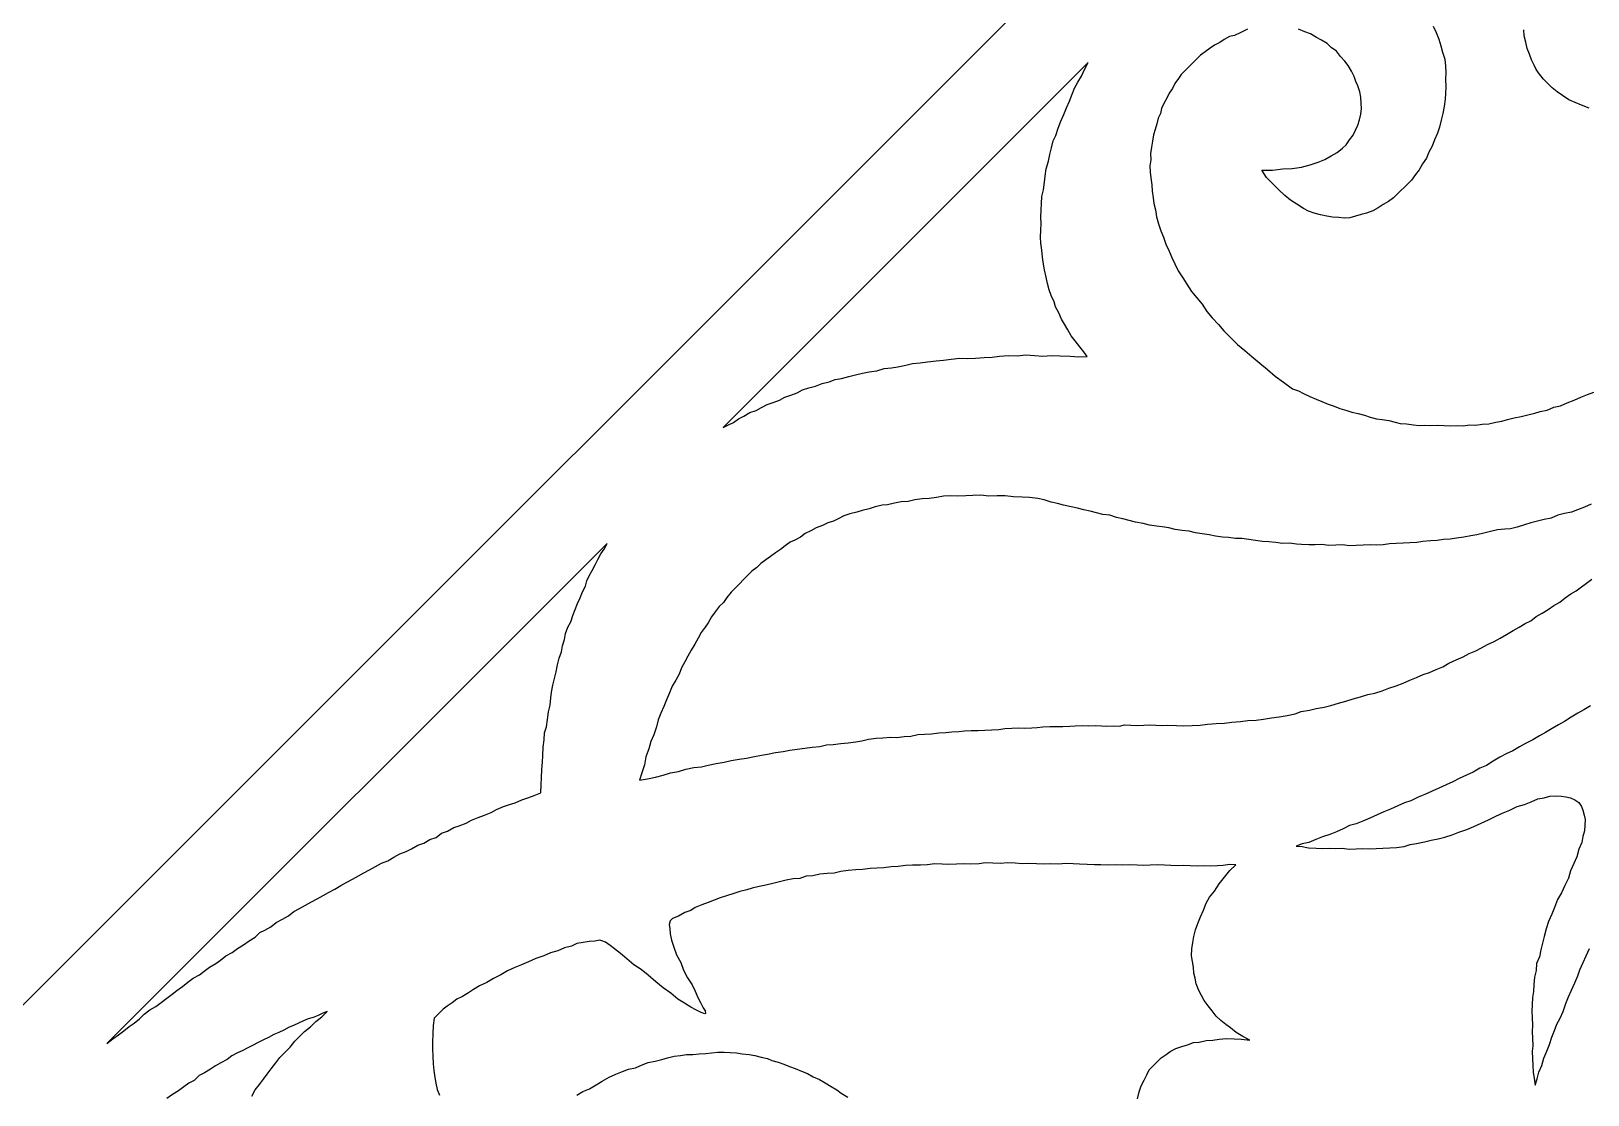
# Model space of a CAD drawing. Extents: x -535 to 535, y -535 to 535.
# Drawn here: x 240.6 to 330.7, y -231.8 to -170.2 of the extents above; entities that cross this region are included whole.
import ezdxf

# ---------------------------------------------------------------- set-up
doc = ezdxf.new("R2010")
doc.units = 0
doc.layers.add('LAYER_1', color=18, linetype='CONTINUOUS')
doc.layers.add('LAYER_2', color=150, linetype='CONTINUOUS')

msp = doc.modelspace()

# ---------------------------------------------------------------- linework, layer by layer
at = {"layer": 'LAYER_1'}
for points in [[(311.01, -170.086), (310.585, -170.284), (310.267, -170.451), (309.981, -170.51), (309.663, -170.677), (309.417, -170.847), (309.099, -171.013), (308.854, -171.183), (308.574, -171.388), (308.294, -171.592), (307.186, -172.7), (307.017, -172.945), (306.812, -173.225), (306.68, -173.508), (306.476, -173.788), (306.344, -174.072), (306.177, -174.39), (306.045, -174.673), (305.986, -174.959), (305.854, -175.243), (305.759, -175.564), (305.665, -175.885), (305.571, -176.206), (305.515, -176.565), (305.458, -176.924), (305.402, -177.283), (305.418, -177.645), (305.362, -178.004), (305.378, -178.366), (305.428, -178.693), (305.482, -179.093), (305.498, -179.455), (305.552, -179.855), (305.603, -180.183), (305.691, -180.548), (305.745, -180.948), (305.871, -181.351), (305.998, -181.754), (306.159, -182.123), (306.285, -182.526), (306.484, -182.932), (306.645, -183.301), (306.806, -183.67), (307.004, -184.076), (307.275, -184.486), (307.509, -184.857), (307.78, -185.267), (308.086, -185.642), (308.391, -186.017), (308.663, -186.426), (308.968, -186.801), (309.347, -187.18), (309.652, -187.555), (310.068, -187.971), (310.446, -188.349), (310.859, -188.692), (311.272, -189.036), (311.723, -189.417), (312.173, -189.799), (312.624, -190.18), (313.109, -190.527), (313.632, -190.911), (313.963, -191.035), (314.259, -191.192), (314.628, -191.353), (314.996, -191.514), (315.327, -191.637), (315.695, -191.798), (316.026, -191.921), (316.357, -192.044), (316.76, -192.171), (317.053, -192.256), (317.418, -192.344), (317.784, -192.433), (318.114, -192.556), (318.48, -192.644), (318.807, -192.695), (319.207, -192.749), (319.572, -192.837), (319.865, -192.923), (320.228, -192.939), (320.627, -192.993), (320.955, -193.043), (321.279, -193.022), (321.641, -193.038), (322.038, -193.019), (322.4, -193.035), (322.762, -193.051), (323.159, -193.033), (323.521, -193.049), (323.88, -192.992), (324.242, -193.008), (324.601, -192.952), (324.998, -192.933), (325.391, -192.843), (325.75, -192.786), (326.071, -192.692), (326.465, -192.601), (326.858, -192.51), (327.252, -192.419), (327.646, -192.328), (327.967, -192.234), (328.36, -192.143), (328.75, -191.98), (329.144, -191.889), (329.534, -191.725), (329.925, -191.562), (330.315, -191.398), (330.705, -191.235), (331.061, -191.106)], [(321.772, -169.913), (321.933, -170.282), (322.094, -170.65), (322.22, -171.053), (322.309, -171.419), (322.435, -171.822), (322.489, -172.222), (322.505, -172.584), (322.487, -172.981), (322.506, -173.415), (322.487, -173.812), (322.466, -174.136), (322.412, -174.567), (322.321, -174.961), (322.231, -175.355), (322.14, -175.748), (322.011, -176.104), (321.847, -176.494), (321.719, -176.85), (321.517, -177.202), (321.389, -177.558), (321.15, -177.873), (320.948, -178.225), (320.744, -178.505), (320.505, -178.82), (319.467, -179.858), (319.187, -180.062), (318.869, -180.229), (318.589, -180.433), (318.271, -180.6), (317.915, -180.729), (317.594, -180.823), (317.273, -180.917), (316.952, -181.011), (316.627, -181.033), (316.3, -180.983), (315.938, -180.966), (315.61, -180.916), (315.245, -180.827), (314.88, -180.739), (314.549, -180.616), (314.253, -180.458), (313.881, -180.225), (313.509, -179.991), (313.172, -179.723), (312.832, -179.383), (312.491, -179.043), (312.113, -178.664), (311.842, -178.255), (312.456, -178.246), (313.067, -178.165), (313.608, -178.153), (314.147, -178.068), (314.647, -177.946), (315.11, -177.785), (315.5, -177.622), (315.853, -177.421), (316.205, -177.22), (316.52, -176.981), (316.728, -176.773), (316.932, -176.493), (317.137, -176.213), (317.269, -175.93), (317.401, -175.646), (317.495, -175.325), (317.589, -175.004), (317.611, -174.68), (317.598, -174.39), (317.582, -174.028), (317.531, -173.7), (317.408, -173.37), (317.288, -173.111), (317.203, -172.818), (317.045, -172.522), (316.85, -172.188), (316.657, -171.927), (316.393, -171.662), (316.162, -171.363), (315.863, -171.133), (315.636, -170.906), (315.302, -170.71), (315.006, -170.553), (314.672, -170.357), (314.341, -170.234), (313.973, -170.073)], [(330.801, -174.65), (330.36, -174.486), (329.991, -174.325), (329.623, -174.164), (329.251, -173.931), (328.952, -173.701), (328.652, -173.471), (328.388, -173.206), (328.161, -172.979), (327.931, -172.68), (327.738, -172.418), (327.618, -172.16), (327.461, -171.864), (327.338, -171.533), (327.215, -171.202), (327.126, -170.837), (327.038, -170.472), (327.022, -170.11)], [(330.911, -197.593), (330.52, -197.757), (330.13, -197.92), (329.774, -198.049), (329.381, -198.14), (328.987, -198.231), (328.597, -198.394), (328.203, -198.485), (327.81, -198.576), (327.416, -198.667), (327.061, -198.796), (326.633, -198.922), (326.239, -199.012), (325.915, -199.034), (325.483, -199.087), (325.09, -199.178), (324.696, -199.269), (324.303, -199.36), (323.944, -199.417), (323.55, -199.508), (323.119, -199.561), (322.76, -199.617), (322.363, -199.636), (322.004, -199.692), (321.608, -199.711), (321.176, -199.764), (320.817, -199.82), (320.421, -199.839), (320.024, -199.857), (319.627, -199.876), (319.231, -199.894), (318.872, -199.951), (318.475, -199.969), (318.113, -199.953), (317.716, -199.972), (317.319, -199.99), (316.923, -200.009), (316.523, -199.955), (316.126, -199.973), (315.729, -199.992), (315.329, -199.938), (314.932, -199.957), (314.57, -199.941), (314.136, -199.921), (313.846, -199.909), (313.446, -199.855), (313.049, -199.873), (312.649, -199.819), (312.25, -199.765), (311.887, -199.749), (311.487, -199.695), (311.088, -199.642), (310.688, -199.588), (310.325, -199.572), (309.926, -199.518), (309.563, -199.502), (309.163, -199.448), (308.798, -199.359), (308.398, -199.305), (307.998, -199.252), (307.633, -199.163), (307.233, -199.109), (306.833, -199.055), (306.468, -198.967), (306.068, -198.913), (305.74, -198.862), (305.34, -198.808), (304.975, -198.72), (304.537, -198.628), (304.172, -198.54), (303.806, -198.451), (303.441, -198.363), (303.038, -198.237), (302.638, -198.183), (302.273, -198.094), (301.907, -198.006), (301.542, -197.917), (301.177, -197.829), (300.811, -197.74), (300.374, -197.649), (300.008, -197.56), (299.643, -197.472), (299.24, -197.345), (298.874, -197.257), (298.402, -197.2), (297.968, -197.18), (297.461, -197.158), (296.988, -197.101), (296.519, -197.116), (296.05, -197.131), (295.577, -197.074), (295.108, -197.09), (294.712, -197.108), (294.242, -197.124), (293.808, -197.104), (293.411, -197.123), (293.018, -197.214), (292.586, -197.267), (292.19, -197.286), (291.758, -197.339), (291.365, -197.43), (290.968, -197.448), (290.574, -197.539), (290.181, -197.63), (289.857, -197.652), (289.463, -197.743), (289.107, -197.872), (288.714, -197.963), (288.393, -198.057), (287.999, -198.148), (287.644, -198.277), (287.326, -198.443), (287.042, -198.575), (286.721, -198.669), (286.403, -198.836), (286.048, -198.965), (285.73, -199.131), (285.412, -199.298), (285.132, -199.502), (284.814, -199.669), (284.531, -199.801), (284.251, -200.005), (283.971, -200.21), (283.691, -200.414), (283.41, -200.619), (283.13, -200.823), (282.85, -201.028), (282.608, -201.27), (282.328, -201.474), (281.117, -202.686), (280.878, -203), (280.673, -203.28), (280.431, -203.522), (280.192, -203.837), (279.988, -204.117), (279.786, -204.47), (279.617, -204.715), (279.378, -205.03), (279.211, -205.348), (279.01, -205.7), (278.809, -206.053), (278.607, -206.405), (278.441, -206.723), (278.24, -207.076), (278.111, -207.431), (277.91, -207.784), (277.708, -208.136), (277.545, -208.527), (277.382, -208.917), (277.218, -209.307), (277.055, -209.697), (276.891, -210.088), (276.8, -210.481), (276.64, -210.944), (276.477, -211.334), (276.351, -211.762), (276.191, -212.225), (276.103, -212.691), (275.943, -213.154), (275.817, -213.582), (276.283, -213.494), (276.749, -213.406), (277.177, -213.281), (277.606, -213.155), (278.072, -213.068), (278.5, -212.942), (278.966, -212.854), (279.397, -212.801), (279.79, -212.71), (280.256, -212.622), (280.722, -212.535), (281.116, -212.444), (281.582, -212.356), (282.013, -212.303), (282.479, -212.215), (282.873, -212.124), (283.232, -212.068), (283.698, -211.98), (284.129, -211.927), (284.522, -211.836), (284.954, -211.783), (285.385, -211.729), (285.816, -211.676), (286.248, -211.623), (286.641, -211.532), (287.038, -211.514), (287.469, -211.46), (287.901, -211.407), (288.332, -211.354), (288.691, -211.298), (289.084, -211.207), (289.516, -211.154), (289.912, -211.135), (290.344, -211.082), (290.706, -211.098), (291.137, -211.045), (291.534, -211.026), (291.928, -210.935), (292.324, -210.917), (292.721, -210.898), (293.152, -210.845), (293.549, -210.827), (293.908, -210.77), (294.305, -210.752), (294.629, -210.73), (295.026, -210.711), (295.422, -210.693), (295.819, -210.674), (296.216, -210.656), (296.613, -210.637), (296.972, -210.581), (297.368, -210.562), (297.765, -210.544), (298.127, -210.56), (298.524, -210.541), (298.848, -210.519), (299.173, -210.498), (299.569, -210.479), (299.966, -210.461), (300.328, -210.477), (300.725, -210.458), (301.049, -210.436), (301.446, -210.418), (301.808, -210.434), (302.205, -210.415), (302.567, -210.431), (302.857, -210.444), (303.253, -210.426), (303.615, -210.442), (303.902, -210.382), (304.264, -210.398), (304.626, -210.414), (305.023, -210.396), (305.347, -210.374), (305.709, -210.39), (306.071, -210.406), (306.396, -210.384), (306.903, -210.407), (307.337, -210.426), (307.806, -210.411), (308.276, -210.395), (308.707, -210.342), (309.211, -210.292), (309.68, -210.277), (310.111, -210.224), (310.615, -210.174), (311.046, -210.121), (311.515, -210.105), (311.947, -210.052), (312.413, -209.965), (312.844, -209.911), (313.31, -209.824), (313.776, -209.736), (314.132, -209.607), (314.598, -209.519), (314.991, -209.428), (315.457, -209.341), (315.851, -209.25), (316.279, -209.124), (316.707, -208.998), (317.135, -208.873), (317.563, -208.747), (317.991, -208.622), (318.385, -208.531), (318.813, -208.405), (319.203, -208.242), (319.631, -208.116), (320.022, -207.953), (320.412, -207.789), (320.802, -207.626), (321.193, -207.463), (321.548, -207.334), (321.939, -207.17), (322.329, -207.007), (322.681, -206.806), (323.106, -206.608), (323.497, -206.444), (323.849, -206.243), (324.239, -206.08), (324.557, -205.913), (324.91, -205.712), (325.3, -205.549), (325.653, -205.347), (326.005, -205.146), (326.392, -204.91), (326.745, -204.709), (327.097, -204.508), (327.415, -204.341), (327.73, -204.102), (328.082, -203.901), (328.435, -203.7), (328.749, -203.461), (329.102, -203.26), (329.416, -203.021), (329.731, -202.782), (330.049, -202.615), (330.364, -202.376), (330.644, -202.171), (330.958, -201.932)], [(330.886, -209.266), (330.499, -209.502), (330.147, -209.703), (329.759, -209.939), (329.372, -210.175), (329.02, -210.376), (328.667, -210.577), (328.28, -210.813), (327.928, -211.014), (327.541, -211.25), (327.116, -211.448), (326.763, -211.649), (326.376, -211.885), (325.986, -212.048), (325.633, -212.249), (325.246, -212.485), (324.859, -212.721), (324.469, -212.885), (324.082, -213.12), (323.691, -213.284), (323.267, -213.482), (322.914, -213.683), (322.524, -213.846), (322.099, -214.044), (321.709, -214.208), (321.284, -214.406), (320.893, -214.569), (320.468, -214.767), (320.113, -214.896), (319.722, -215.059), (319.297, -215.257), (318.907, -215.421), (318.517, -215.584), (318.092, -215.782), (317.702, -215.946), (317.311, -216.109), (316.918, -216.2), (316.565, -216.401), (316.175, -216.565), (315.785, -216.728), (315.357, -216.854), (314.966, -217.017), (314.576, -217.18), (314.182, -217.271), (313.827, -217.4), (314.189, -217.416), (314.554, -217.505), (314.989, -217.524), (315.351, -217.54), (315.748, -217.521), (316.11, -217.537), (316.506, -217.519), (316.906, -217.573), (317.303, -217.554), (317.7, -217.536), (318.062, -217.552), (318.459, -217.533), (318.855, -217.515), (319.252, -217.496), (319.649, -217.478), (320.08, -217.424), (320.436, -217.296), (320.795, -217.239), (321.261, -217.151), (321.654, -217.061), (322.048, -216.97), (322.441, -216.879), (322.87, -216.753), (323.26, -216.59), (323.723, -216.429), (324.113, -216.266), (324.538, -216.068), (324.963, -215.87), (325.388, -215.672), (325.813, -215.474), (326.203, -215.311), (326.628, -215.113), (327.056, -214.987), (327.446, -214.824), (327.836, -214.66), (328.195, -214.604), (328.517, -214.51), (328.841, -214.488), (329.203, -214.504), (329.458, -214.551), (329.713, -214.599), (329.971, -214.719), (330.195, -214.873), (330.35, -215.097), (330.432, -215.317), (330.517, -215.61), (330.564, -215.865), (330.543, -216.19), (330.521, -216.514), (330.427, -216.835), (330.37, -217.194), (330.207, -217.584), (330.081, -218.013), (329.918, -218.403), (329.72, -218.828), (329.594, -219.256), (329.396, -219.681), (329.198, -220.106), (328.963, -220.493), (328.802, -220.956), (328.639, -221.346), (328.441, -221.771), (328.315, -222.199), (328.19, -222.627), (328.099, -223.021), (328.008, -223.414), (327.917, -223.808), (327.754, -224.198), (327.735, -224.595), (327.644, -224.988), (327.591, -225.419), (327.572, -225.816), (327.516, -226.175), (327.497, -226.572), (327.479, -226.969), (327.495, -227.331), (327.514, -227.765), (327.496, -228.162), (327.512, -228.524), (327.531, -228.959), (327.509, -229.283), (327.528, -229.718), (327.545, -230.08), (327.564, -230.514), (327.614, -230.842), (327.668, -231.242), (327.797, -230.886), (327.888, -230.492), (328.052, -230.102), (328.177, -229.674), (328.34, -229.284), (328.504, -228.893), (328.629, -228.465), (328.793, -228.075), (328.922, -227.719), (329.123, -227.367), (329.286, -226.976), (329.446, -226.514), (329.61, -226.123), (329.773, -225.733), (329.971, -225.308), (330.135, -224.918), (330.263, -224.562), (330.461, -224.137), (330.625, -223.747), (330.823, -223.322)], [(304.645, -232.028), (304.736, -231.634), (304.865, -231.278), (305.031, -230.961), (305.198, -230.643), (305.33, -230.359), (306.022, -229.667), (306.302, -229.463), (306.548, -229.293), (306.866, -229.126), (307.221, -228.998), (307.542, -228.903), (307.898, -228.775), (308.222, -228.753), (308.616, -228.662), (309.013, -228.643), (309.372, -228.587), (309.803, -228.534), (310.237, -228.553), (310.672, -228.572), (311.144, -228.629), (310.738, -228.431), (310.366, -228.197), (310.029, -227.929), (309.768, -227.737), (309.468, -227.507), (309.203, -227.242), (308.973, -226.943), (308.743, -226.644), (308.513, -226.344), (308.355, -226.048), (308.198, -225.752), (308.037, -225.383), (307.986, -225.056), (307.901, -224.763), (307.885, -224.401), (307.834, -224.073), (307.783, -223.746), (307.802, -223.349), (307.858, -222.99), (307.915, -222.631), (308.006, -222.238), (308.135, -221.882), (308.298, -221.492), (308.461, -221.101), (308.625, -220.711), (308.826, -220.359), (309.1, -220.009), (309.37, -219.588), (309.678, -219.204), (309.986, -218.82), (310.333, -218.474), (309.97, -218.458), (309.611, -218.514), (309.287, -218.536), (308.89, -218.554), (308.528, -218.538), (308.132, -218.557), (307.697, -218.538), (307.335, -218.522), (306.938, -218.54), (306.576, -218.524), (306.214, -218.508), (305.779, -218.489), (305.383, -218.507), (304.986, -218.526), (304.624, -218.51), (304.189, -218.491), (303.793, -218.509), (303.358, -218.49), (302.961, -218.508), (302.527, -218.489), (302.165, -218.473), (301.73, -218.454), (301.295, -218.435), (300.933, -218.418), (300.499, -218.399), (300.067, -218.452), (299.633, -218.433), (299.236, -218.452), (298.802, -218.432), (298.367, -218.413), (297.97, -218.432), (297.57, -218.378), (297.136, -218.358), (296.704, -218.412), (296.27, -218.392), (295.835, -218.373), (295.476, -218.429), (295.007, -218.445), (294.573, -218.425), (294.176, -218.444), (293.707, -218.459), (293.345, -218.443), (292.91, -218.424), (292.479, -218.477), (292.082, -218.496), (291.613, -218.511), (291.216, -218.53), (290.785, -218.583), (290.388, -218.601), (289.957, -218.654), (289.56, -218.673), (289.163, -218.692), (288.732, -218.745), (288.335, -218.763), (287.904, -218.816), (287.473, -218.87), (287.079, -218.961), (286.682, -218.979), (286.251, -219.032), (285.858, -219.123), (285.461, -219.142), (285.105, -219.271), (284.708, -219.289), (284.315, -219.38), (283.921, -219.471), (283.528, -219.562), (283.134, -219.653), (282.741, -219.744), (282.347, -219.835), (282.026, -219.929), (281.633, -220.02), (281.277, -220.149), (280.849, -220.274), (280.493, -220.403), (280.137, -220.532), (279.782, -220.661), (279.426, -220.79), (279.036, -220.953), (278.79, -221.123), (278.435, -221.252), (278.082, -221.453), (277.726, -221.582), (277.588, -221.72), (277.525, -221.934), (277.573, -222.189), (277.585, -222.479), (277.674, -222.844), (277.8, -223.247), (277.964, -223.688), (278.201, -224.133), (278.365, -224.574), (278.602, -225.018), (278.873, -225.427), (279.034, -225.796), (279.195, -226.164), (279.352, -226.461), (279.51, -226.757), (279.627, -226.943), (279.633, -227.087), (279.598, -227.122), (279.378, -227.04), (279.082, -226.882), (278.786, -226.725), (278.414, -226.491), (278.042, -226.258), (277.629, -225.914), (277.182, -225.605), (276.769, -225.262), (276.319, -224.88), (275.906, -224.537), (275.496, -224.266), (275.083, -223.922), (274.708, -223.616), (274.371, -223.348), (274.11, -223.156), (273.848, -222.964), (273.628, -222.882), (273.518, -222.841), (273.231, -222.9), (272.907, -222.922), (272.548, -222.978), (272.189, -223.035), (271.871, -223.201), (271.477, -223.292), (271.087, -223.456), (270.659, -223.581), (270.269, -223.745), (269.806, -223.905), (269.381, -224.103), (268.991, -224.266), (268.6, -224.43), (268.176, -224.628), (267.788, -224.863), (267.364, -225.061), (266.976, -225.297), (266.552, -225.495), (266.199, -225.696), (265.919, -225.901), (265.567, -226.102), (265.249, -226.269), (264.969, -226.473), (264.688, -226.678), (264.443, -226.847), (263.924, -227.366), (263.871, -227.798), (263.855, -228.267), (263.84, -228.736), (263.822, -229.133), (263.841, -229.567), (263.86, -230.002), (263.914, -230.402), (263.968, -230.802), (264.019, -231.129), (264.107, -231.495), (264.23, -231.825)], [(253.366, -231.874), (253.567, -231.521), (253.806, -231.207), (254.045, -230.892), (254.249, -230.612), (254.488, -230.297), (254.762, -229.948), (255.001, -229.633), (255.589, -229.045), (255.863, -228.696), (256.417, -228.142), (256.766, -227.868), (257.078, -227.557), (257.427, -227.283), (257.738, -226.972), (257.49, -227.069), (257.206, -227.201), (256.923, -227.333), (256.637, -227.393), (256.353, -227.525), (256.07, -227.657), (255.787, -227.789), (255.538, -227.886), (255.22, -228.053), (254.937, -228.185), (254.654, -228.317), (254.336, -228.483), (254.052, -228.615), (253.735, -228.782), (253.417, -228.949), (253.133, -229.081), (252.816, -229.247), (252.532, -229.379), (252.214, -229.546), (251.934, -229.75), (251.582, -229.951), (251.264, -230.118), (250.984, -230.322), (250.631, -230.524), (250.314, -230.69), (250.037, -230.967), (249.719, -231.134), (249.439, -231.338), (249.124, -231.577), (248.772, -231.778), (248.457, -232.017)], [(272.181, -231.817), (272.533, -231.615), (272.924, -231.452), (273.311, -231.216), (273.663, -231.015), (274.05, -230.779), (274.441, -230.616), (274.831, -230.452), (275.187, -230.324), (275.58, -230.233), (275.97, -230.069), (276.326, -229.94), (276.72, -229.849), (277.113, -229.758), (277.434, -229.664), (277.828, -229.573), (278.187, -229.517), (278.546, -229.461), (278.908, -229.477), (279.267, -229.42), (279.663, -229.402), (279.988, -229.38), (280.347, -229.324), (280.709, -229.34), (281.071, -229.356), (281.433, -229.372), (281.76, -229.422), (282.16, -229.476), (282.488, -229.527), (282.853, -229.616), (283.219, -229.704), (283.477, -229.824), (283.842, -229.912), (284.173, -230.035), (284.504, -230.159), (284.834, -230.282), (285.203, -230.443), (285.534, -230.566), (285.868, -230.761), (286.236, -230.922), (286.57, -231.118), (286.904, -231.313), (287.238, -231.509), (287.5, -231.701), (287.871, -231.934)]]:
    msp.add_lwpolyline(points, dxfattribs=at)
for points in [[(301.534, -188.773), (301.304, -188.474), (301.036, -188.137), (300.806, -187.837), (300.61, -187.503), (300.415, -187.169), (300.257, -186.873), (300.096, -186.505), (299.901, -186.171), (299.815, -185.878), (299.655, -185.509), (299.531, -185.179), (299.443, -184.813), (299.354, -184.448), (299.263, -184.01), (299.212, -183.683), (299.158, -183.283), (299.104, -182.883), (299.05, -182.483), (299.034, -182.121), (299.053, -181.724), (299.071, -181.327), (299.055, -180.965), (299.074, -180.568), (299.093, -180.172), (299.111, -179.775), (299.202, -179.381), (299.255, -178.95), (299.312, -178.591), (299.365, -178.16), (299.49, -177.732), (299.581, -177.338), (299.672, -176.945), (299.763, -176.551), (299.93, -176.233), (300.055, -175.805), (300.219, -175.415), (300.382, -175.024), (300.546, -174.634), (300.709, -174.244), (300.872, -173.854), (301.001, -173.498), (301.202, -173.145), (301.404, -172.793), (301.602, -172.368), (301.801, -172.018), (280.659, -193.161), (280.976, -192.993), (281.259, -192.861), (281.539, -192.657), (281.857, -192.49), (282.21, -192.289), (282.566, -192.16), (282.883, -191.994), (283.201, -191.827), (283.557, -191.698), (283.913, -191.57), (284.231, -191.403), (284.586, -191.274), (284.942, -191.145), (285.26, -190.979), (285.616, -190.85), (286.009, -190.759), (286.399, -190.596), (286.793, -190.505), (287.149, -190.376), (287.508, -190.319), (287.936, -190.194), (288.329, -190.103), (288.723, -190.012), (289.116, -189.921), (289.548, -189.868), (289.976, -189.742), (290.407, -189.689), (290.766, -189.633), (291.232, -189.545), (291.625, -189.454), (292.057, -189.401), (292.488, -189.348), (292.992, -189.298), (293.423, -189.245), (293.855, -189.191), (294.358, -189.142), (294.793, -189.161), (295.262, -189.145), (295.766, -189.096), (296.235, -189.08), (296.666, -189.027), (297.17, -188.977), (297.677, -189), (298.181, -188.95), (298.688, -188.972), (299.16, -189.029), (299.664, -188.979), (300.171, -189.002), (300.75, -189.027), (301.257, -189.05), (301.726, -189.035)], [(270.118, -213.835), (270.137, -213.438), (270.152, -212.969), (270.205, -212.538), (270.224, -212.141), (270.239, -211.672), (270.292, -211.241), (270.311, -210.844), (270.44, -210.488), (270.493, -210.057), (270.546, -209.626), (270.637, -209.232), (270.69, -208.801), (270.712, -208.476), (270.803, -208.083), (270.894, -207.689), (270.985, -207.296), (271.076, -206.902), (271.167, -206.509), (271.296, -206.153), (271.352, -205.794), (271.481, -205.439), (271.537, -205.08), (271.666, -204.724), (271.833, -204.406), (271.961, -204.05), (272.09, -203.695), (272.219, -203.339), (272.386, -203.021), (272.514, -202.665), (272.681, -202.348), (272.775, -202.026), (272.907, -201.743), (273.074, -201.425), (273.24, -201.107), (273.407, -200.789), (273.574, -200.472), (273.778, -200.192), (273.945, -199.874), (244.984, -228.835), (245.328, -228.566), (245.643, -228.327), (245.958, -228.088), (246.272, -227.849), (246.552, -227.644), (246.867, -227.405), (247.144, -227.128), (247.458, -226.889), (247.811, -226.688), (248.126, -226.449), (248.44, -226.21), (248.755, -225.971), (249.035, -225.766), (249.35, -225.527), (249.664, -225.288), (249.979, -225.049), (250.332, -224.848), (250.612, -224.644), (250.926, -224.405), (251.279, -224.203), (251.559, -223.999), (251.874, -223.76), (252.226, -223.559), (252.541, -223.32), (252.893, -223.119), (253.208, -222.88), (253.56, -222.678), (253.837, -222.401), (254.12, -222.269), (254.473, -222.068), (254.788, -221.829), (255.14, -221.628), (255.493, -221.427), (255.807, -221.188), (256.125, -221.021), (256.478, -220.82), (256.83, -220.619), (257.148, -220.452), (257.5, -220.251), (257.818, -220.084), (258.171, -219.883), (258.523, -219.682), (258.876, -219.481), (259.194, -219.314), (259.546, -219.113), (259.864, -218.946), (260.182, -218.78), (260.534, -218.578), (260.887, -218.377), (261.243, -218.248), (261.595, -218.047), (261.948, -217.846), (262.303, -217.717), (262.621, -217.551), (262.974, -217.349), (263.329, -217.221), (263.682, -217.019), (264.038, -216.891), (264.352, -216.652), (264.708, -216.523), (265.06, -216.322), (265.382, -216.227), (265.772, -216.064), (266.09, -215.897), (266.48, -215.734), (266.836, -215.605), (267.226, -215.442), (267.544, -215.275), (267.934, -215.112), (268.29, -214.983), (268.611, -214.889), (269.001, -214.725), (269.357, -214.597), (269.713, -214.468), (270.103, -214.304)]]:
    msp.add_lwpolyline(points, close=True, dxfattribs=at)
at = {"layer": 'LAYER_2'}
msp.add_lwpolyline([(-330, 136.69), (-330, -136.69), (-136.69, -330), (136.69, -330), (330, -136.69), (330, 136.69), (136.69, 330), (-136.69, 330)], close=True, dxfattribs=at)

doc.saveas('drawing.dxf')
